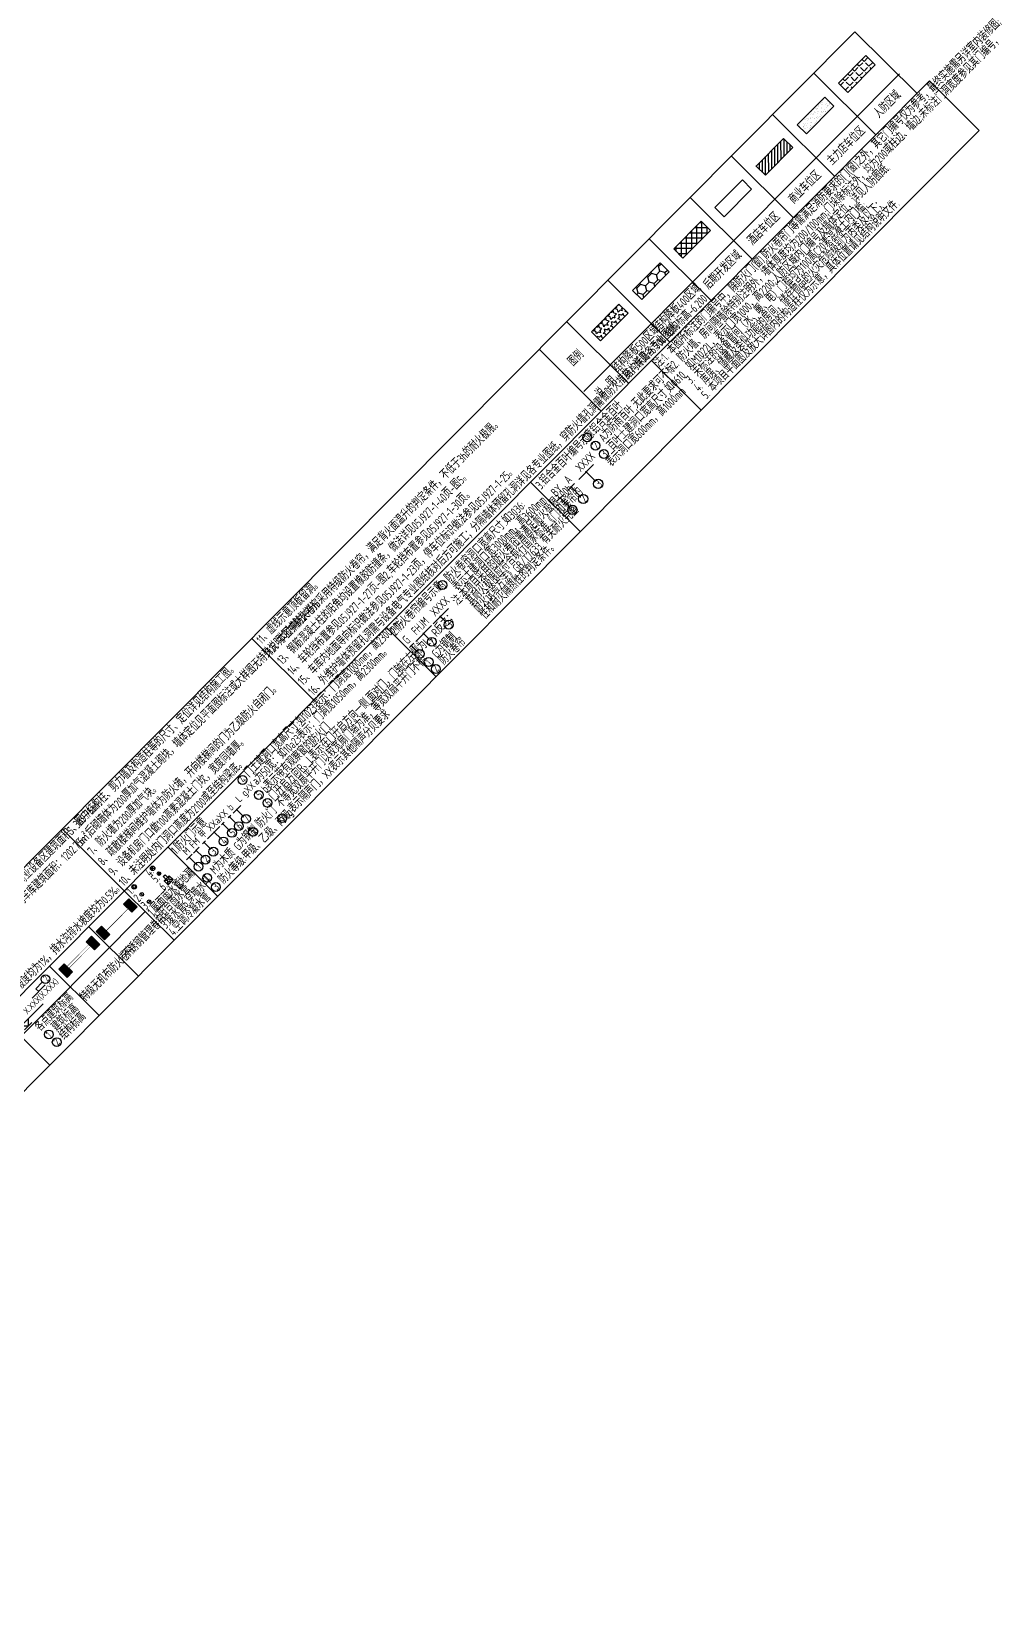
# Model space of a CAD drawing. Extents: x 517381295 to 519272522, y 3499086963 to 3500603577.
# Drawn here: x 519126514 to 519272522, y 3499592979 to 3499837252 of the extents above; entities that cross this region are included whole.
import ezdxf
from ezdxf.enums import TextEntityAlignment as Align

# ---------------------------------------------------------------- set-up
doc = ezdxf.new("R2010")
doc.units = 0
doc.header["$LTSCALE"] = 1000
doc.header["$MEASUREMENT"] = 0
doc.linetypes.add('DASH', pattern=[0.35, 0.25, -0.1])
doc.linetypes.add('HIDDEN', pattern=[0.375, 0.25, -0.125])
doc.layers.get('0').update_dxf_attribs({"linetype": 'CONTINUOUS'})
for name, color, linetype in [('$0$AD-LEVL-HIGH', 61, 'CONTINUOUS'), ('AD-NOTE-BLPT', 3, 'CONTINUOUS'), ('AE-ABOV', 154, 'HIDDEN'), ('AE-DOOR-INSD', 61, 'CONTINUOUS'), ('AE-PIPE', 10, 'CONTINUOUS'), ('AE-WALL-HACH', 15, 'CONTINUOUS'), ('C-SHET-SHET', 144, 'CONTINUOUS'), ('C-XREF-EXT', 7, 'CONTINUOUS'), ('FL2ADZW4_A10-标准层及退台平面（外参）$0$AE-PIPE', 10, 'CONTINUOUS')]:
    doc.layers.add(name, color=color, linetype=linetype)
doc.styles.add('$0$FL23ZF9O_A10-plan_B2$0$TH-STYLE1', font='Tssdeng.shx', dxfattribs={"width": 0.7, "bigfont": 'Tssdchn.shx'})
doc.styles.add('TH-STYLE3', font='tssdeng.shx', dxfattribs={"width": 0.7, "bigfont": 'tssdchn.shx'})

# ---------------------------------------------------------------- blocks, each defined once
blk = doc.blocks.new('FL2ADZW4_A10-标准层及退台平面（外参）$0$W-pipe-1')
for radius in [75, 50]:
    blk.add_circle((0, 0), radius)
blk = doc.blocks.new('雨水管')
at = {"layer": 'AE-PIPE'}
blk.add_line((0, 60), (0, -60), dxfattribs=at)
blk.add_circle((0, 0), 60, dxfattribs=at)
blk = doc.blocks.new('废水管')
at = {"layer": 'FL2ADZW4_A10-标准层及退台平面（外参）$0$AE-PIPE'}
blk.add_line((-60, 0), (60, 0), dxfattribs=at)
blk.add_circle((0, 0), 60, dxfattribs=at)
blk = doc.blocks.new('冷凝管')
at = {"layer": 'AE-PIPE'}
for p, q in [((-53, -53), (53, 53)), ((53, -53), (-53, 53))]:
    blk.add_line(p, q, dxfattribs=at)
blk.add_circle((0, 0), 75, dxfattribs=at)
blk = doc.blocks.new('地漏')
at = {"layer": 'AE-PIPE'}
h = blk.add_hatch(dxfattribs=at)
h.set_pattern_fill('ANSI31', color=256, scale=25, style=0)
h.set_pattern_definition([(45, (-832509.203, -903965.436), (-28.0633004, 28.0633004), [])])
h.paths.add_polyline_path([(-60, 0, 1), (60, 0, 1)])
blk.add_circle((0, 0), 60, dxfattribs=at)
blk = doc.blocks.new('*U385')
for p, q in [((0, 480), (640, 480)), ((0, 480), (200, 373)), ((0, 0), (0, 480)), ((0, 0), (200, 228)), ((0, 0), (640, 0)), ((200, 810), (440, 810)), ((200, 480), (200, 810)), ((440, 480), (440, 810)), ((640, 480), (440, 373)), ((640, 0), (440, 228)), ((640, 0), (640, 480))]:
    blk.add_line(p, q)
blk.add_lwpolyline([(200, 480), (200, 228, 1), (440, 228), (440, 480)], format="xyb")
for start, end in [(144.74604, 180), (71.71673, 112.28525), (0, 42.68069)]:
    blk.add_arc((320, 228), 120, start, end)
blk = doc.blocks.new('*U386')
for p, q in [((-200, 200), (200, 200)), ((0, 0), (-200, 200)), ((-200, 0), (200, 0)), ((200, 200), (0, 0)), ((200, 200), (1000, 200))]:
    blk.add_line(p, q)
at = {"style": '$0$FL23ZF9O_A10-plan_B2$0$TH-STYLE1', "width": 0.7}
blk.add_attdef('标高', (280, 334), '', height=250, dxfattribs=at)
blk = doc.blocks.new('DOT')
at = {"color": 0, "linetype": 'ByBlock', "const_width": 0.5}
blk.add_lwpolyline([(-0.25, 0.2, 1), (0.25, 0.2, 1)], format="xyb", close=True, dxfattribs=at)

msp = doc.modelspace()

# ---------------------------------------------------------------- hatches: boundary and pattern name
at = {"layer": 'AE-ABOV'}
h = msp.add_hatch(dxfattribs=at)
h.set_pattern_fill('HONEY', color=8, scale=500)
h.set_pattern_definition([(45.1573, (519062479.5, 3499613279.1), (352.1815, 1328.9414), [793.75, -1587.5]), (165.1573, (519062479.5, 3499613279.1), (-1326.9877, -359.4725), [793.75, -1587.5]), (105.1573, (519062479.5, 3499613279.1), (-974.8062, 969.4688), [-1587.5, 793.75])])
h.paths.add_polyline_path([(519219098, 3499797404), (519223329, 3499801658.3), (519224747.1, 3499800248), (519220516.1, 3499795993.7)])
h = msp.add_hatch(dxfattribs=at)
h.set_pattern_fill('STARS', color=8, scale=500)
h.set_pattern_definition([(45.1573, (519058969.24, 3499604077), (-487.403, 484.7343), [396.875, -396.875]), (105.1573, (519058969.24, 3499604077), (-663.4937, -179.7363), [396.875, -396.875]), (165.1573, (519058865.5, 3499604460.1), (-176.0907, -664.4706), [396.875, -396.875])])
h.paths.add_polyline_path([(519212751.5, 3499791022.6), (519216982.5, 3499795276.9), (519218400.6, 3499793866.6), (519214169.6, 3499789612.3)])
at = {"layer": 'AE-WALL-HACH', "ltscale": 0.5}
for points in [[(519140657.9, 3499702859.5), (519141479.8, 3499703685.9), (519142756.1, 3499702416.6), (519141934.2, 3499701590.2)], [(519134893.8, 3499697063.7), (519135715.7, 3499697890.1), (519136992, 3499696620.8), (519136170.1, 3499695794.4)], [(519136453.7, 3499698632.2), (519137275.7, 3499699458.6), (519138551.9, 3499698189.3), (519137730, 3499697362.9)], [(519130689.6, 3499692836.4), (519131511.6, 3499693662.8), (519132787.9, 3499692393.5), (519131965.9, 3499691567.1)]]:
    msp.add_hatch(color=256, dxfattribs=at).paths.add_polyline_path(points)
at = {"layer": 'C-XREF-EXT'}
h = msp.add_hatch(dxfattribs=at)
h.set_pattern_fill('ANGLE', color=8, scale=300, angle=45.157292)
h.set_pattern_definition([(45.157292, (521998946.7, 3498489585.1), (-742.90223, 738.83445), [762, -285.75]), (135.157292, (521998946.7, 3498489585.1), (-738.83445, -742.90223), [762, -285.75])])
h.paths.add_polyline_path([(519250830.3, 3499829311.1), (519255061.3, 3499833565.3), (519256479.4, 3499832155), (519252248.4, 3499827900.7)])
at = {"layer": 'C-XREF-EXT', "ltscale": 10}
h = msp.add_hatch(dxfattribs=at)
h.set_pattern_fill('砂灰土', color=8, scale=200, angle=45.157292)
h.set_pattern_definition([(82.657292, (521969587.4, 3498506090.55), (-564.25038, 525.62381), [0, -608, 0, -680, 0, -650]), (52.657292, (521969587.4, 3498506090.6), (-301.2194, 1297.96986), [0, -328, 0, -548, 0, -210]), (12.657292, (521969240.46, 3498505741.7), (876.78594, 884.8233), [0, -200, 0, -720, 0, -940]), (2.657292, (521969240.5, 3498505741.7), (598.9989, 1100.1537), [0, -100, 0, -472, 0, -540])])
h.paths.add_polyline_path([(519244483.9, 3499822929.7), (519248714.8, 3499827183.9), (519250132.9, 3499825773.6), (519245902, 3499821519.3)])
h = msp.add_hatch(dxfattribs=at)
h.set_pattern_fill('ANSI31', color=8, scale=300, angle=45.157292)
h.set_pattern_definition([(90.157292, (521970244.77, 3498492743.66), (-476.248205, -1.30743), [])])
h.paths.add_polyline_path([(519238137.4, 3499816548.3), (519242368.4, 3499820802.5), (519243786.5, 3499819392.2), (519239555.5, 3499815137.9)])
at = {"layer": 'C-XREF-EXT'}
h = msp.add_hatch(dxfattribs=at)
h.set_pattern_fill('ANSI37', color=8, scale=500)
h.set_pattern_definition([(90.1573, (519065989.8, 3499622481.1), (-793.747, -2.179), []), (180.1573, (519065989.8, 3499622481.1), (2.179, -793.747), [])])
h.paths.add_polyline_path([(519225444.5, 3499803785.4), (519229675.4, 3499808039.7), (519231093.5, 3499806629.4), (519226862.6, 3499802375.1)])

# ---------------------------------------------------------------- linework, layer by layer
at = {"layer": 'AE-DOOR-INSD', "linetype": 'DASH', "ltscale": 3}
for points, const_width in [([(519137993.1, 3499698745.1), (519141375.3, 3499702146)], 100), ([(519131945.4, 3499693231.4), (519135327.6, 3499696632.2)], 50), ([(519132229, 3499692949.3), (519135611.2, 3499696350.2)], 50)]:
    msp.add_lwpolyline(points, dxfattribs=dict(at, const_width=const_width))
at = {"layer": 'AE-WALL-HACH'}
for points in [[(519140657.9, 3499702859.5), (519141479.8, 3499703685.9), (519142756.1, 3499702416.6), (519141934.2, 3499701590.2)], [(519134893.8, 3499697063.7), (519135715.7, 3499697890.1), (519136992, 3499696620.8), (519136170.1, 3499695794.4)]]:
    msp.add_lwpolyline(points, close=True, dxfattribs=at)
at = {"layer": 'AE-WALL-HACH', "ltscale": 0.5}
for points in [[(519136453.7, 3499698632.2), (519137275.7, 3499699458.6), (519138551.9, 3499698189.3), (519137730, 3499697362.9)], [(519130689.6, 3499692836.4), (519131511.6, 3499693662.8), (519132787.9, 3499692393.5), (519131965.9, 3499691567.1)]]:
    msp.add_lwpolyline(points, close=True, dxfattribs=at)
at = {"layer": 'C-SHET-SHET'}
for p, q in [((519087138.2, 3499670111.2), (519253363.4, 3499837251.6)), ((519262935.5, 3499827731.9), (519253363.4, 3499837251.6)), ((519030355.8, 3499593871.8), (519264858, 3499829665)), ((519036385.4, 3499599934.6), (519264858.2, 3499829665.2)), ((519211580.5, 3499781840.8), (519260236.1, 3499830764.2)), ((519256589, 3499821350.5), (519247026.5, 3499830860.8)), ((519264858.2, 3499829665.2), (519272521.6, 3499822043.8)), ((519250242.6, 3499814969.1), (519240680, 3499824479.4)), ((519038011.6, 3499586257.9), (519272521.6, 3499822043.8)), ((519243896.1, 3499808587.7), (519234333.5, 3499818097.9)), ((519237549.7, 3499802206.3), (519227987.1, 3499811716.5)), ((519231203.2, 3499795824.9), (519221640.6, 3499805335.1)), ((519224856.7, 3499789443.5), (519215294.1, 3499798953.7)), ((519218510.3, 3499783062.1), (519208947.7, 3499792572.3)), ((519204707.9, 3499788328.2), (519214280, 3499778808.5)), ((519222018, 3499786589.1), (519229680.4, 3499778968.7)), ((519211978.1, 3499769400.4), (519213298.7, 3499768087)), ((519203384.8, 3499767853.4), (519211047.2, 3499760232.9)), ((519209670.4, 3499767080), (519210991, 3499765766.6)), ((519208006.7, 3499765407.2), (519209327.4, 3499764093.8)), ((519189529.8, 3499747125.1), (519190262.6, 3499746396.3)), ((519160406.5, 3499743783), (519169978.6, 3499734263.3)), ((519181140.6, 3499745505.7), (519188812.5, 3499737875.8)), ((519186917, 3499744497.8), (519187649.8, 3499743769)), ((519185051.8, 3499742622.4), (519185784.6, 3499741893.6)), ((519158141.7, 3499717386.9), (519159059.9, 3499716473.7)), ((519131201.6, 3499714436.3), (519140773.7, 3499704916.6)), ((519155977.2, 3499715210.4), (519156895.3, 3499714297.2)), ((519157021.2, 3499716260.2), (519157939.4, 3499715347.1)), ((519153087.1, 3499712332), (519154022.6, 3499711401.6)), ((519154674.6, 3499713900.7), (519155592.7, 3499712987.6)), ((519147498.4, 3499711678.3), (519155170.3, 3499704048.3)), ((519150802.5, 3499710034.9), (519151738, 3499709104.5)), ((519151873.9, 3499711112.2), (519152809.4, 3499710181.8)), ((519140773.7, 3499704916.6), (519148445.7, 3499697286.7)), ((519033556.8, 3499590688.3), (519143990.7, 3499701717.2)), ((519135276.1, 3499699388.7), (519142948, 3499691758.8)), ((519129255.1, 3499693315.5), (519136917.5, 3499685695)), ((519126588.6, 3499688379.5), (519128605.2, 3499690407.1)), ((519128151, 3499690803.8), (519127170.2, 3499689817.6)), ((519127596.9, 3499689393.3), (519127170.2, 3499689817.6)), ((519121629.6, 3499685667.1), (519129301.5, 3499678037.1))]:
    msp.add_line(p, q, dxfattribs=at)
for points in [[(519213084.2, 3499770579.7), (519210805, 3499768287.8)], [(519208506.4, 3499765976.7), (519207440, 3499764904.4)], [(519210170.1, 3499767649.5), (519209103.7, 3499766577.2)], [(519190719, 3499748387.8), (519188364.5, 3499746020.3)], [(519188106.2, 3499745760.6), (519185683.9, 3499743325)], [(519185387.2, 3499743026.7), (519184730.5, 3499742366.3)], [(519158713.6, 3499718048.5), (519157555.2, 3499716883.8)], [(519155478.7, 3499714795.9), (519153613.4, 3499712920.3)], [(519156147.3, 3499715468.1), (519155754.6, 3499715073.3)], [(519157191.4, 3499716517.9), (519156798.7, 3499716123.1)], [(519153318.4, 3499712616.6), (519152853.2, 3499712148.9)], [(519151254.1, 3499710541), (519150364.6, 3499709646.6)], [(519152325.5, 3499711618.3), (519151436, 3499710723.9)]]:
    msp.add_lwpolyline(points, dxfattribs=at)
at = {"layer": 'C-SHET-SHET', "const_width": 87.3}
msp.add_lwpolyline([(519127566.1, 3499689362.4, -1), (519127627.7, 3499689424.2, -1)], format="xyb", close=True, dxfattribs=at)
at = {"layer": 'C-SHET-SHET'}
for centre, radius in [((519212119, 3499774750.8), 675), ((519213393.8, 3499773482.9), 675), ((519214684.6, 3499772199.2), 675), ((519213801.3, 3499767587.2), 708.7), ((519211493.6, 3499765266.8), 708.7), ((519209829.9, 3499763594), 708.7), ((519189803.2, 3499752008.4), 675), ((519190765.2, 3499745896.5), 675), ((519188152.3, 3499743269.3), 675), ((519186287.1, 3499741393.8), 675), ((519187675.9, 3499740146.4), 675), ((519188798.6, 3499739068.3), 675), ((519159007.7, 3499721974), 675), ((519161509.3, 3499719662.4), 675), ((519162846.2, 3499718438.8), 675), ((519157372.5, 3499713819.8), 675), ((519158416.5, 3499714869.6), 675), ((519159537, 3499715996.2), 675), ((519160614.2, 3499713994.1), 675), ((519165121.4, 3499716101.3), 675), ((519156071.3, 3499712511.7), 675), ((519153282.6, 3499709700.3), 675), ((519154501.2, 3499710925.6), 675), ((519152211.2, 3499708623), 675), ((519153560.2, 3499706901.3), 675), ((519154892.5, 3499705482.3), 675), ((519128627, 3499691282.4), 675), ((519129168.3, 3499682775.7), 675), ((519130366.1, 3499681593.2), 675)]:
    msp.add_circle(centre, radius, dxfattribs=at)
at = {"layer": 'C-XREF-EXT', "ltscale": 10}
for points in [[(519250830.3, 3499829311.1), (519255061.3, 3499833565.3), (519256479.4, 3499832155), (519252248.4, 3499827900.7)], [(519244483.9, 3499822929.7), (519248714.8, 3499827183.9), (519250132.9, 3499825773.6), (519245902, 3499821519.3)], [(519238137.4, 3499816548.3), (519242368.4, 3499820802.5), (519243786.5, 3499819392.2), (519239555.5, 3499815137.9)], [(519231790.9, 3499810166.8), (519236021.9, 3499814421.1), (519237440, 3499813010.8), (519233209, 3499808756.5)], [(519225444.5, 3499803785.4), (519229675.4, 3499808039.7), (519231093.5, 3499806629.4), (519226862.6, 3499802375.1)], [(519219098, 3499797404), (519223329, 3499801658.3), (519224747.1, 3499800248), (519220516.1, 3499795993.7)], [(519212751.5, 3499791022.6), (519216982.5, 3499795276.9), (519218400.6, 3499793866.6), (519214169.6, 3499789612.3)]]:
    msp.add_lwpolyline(points, close=True, dxfattribs=at)

# ---------------------------------------------------------------- block references
at = {"layer": '$0$AD-LEVL-HIGH', "xscale": 4.050000000000013, "yscale": 4.050000000000013, "zscale": 4.050000000000013, "rotation": 45.15739149521222}
msp.add_blockref('*U386', (519125975.6, 3499684045.9), dxfattribs=at).add_auto_attribs({'标高': 'X.XXX(X.XXX)'})
at = {"layer": 'AD-NOTE-BLPT', "xscale": 1.745179808877267, "yscale": 1.745179808877267, "zscale": 1.745179808877267, "rotation": 45.15729226620189}
msp.add_blockref('*U385', (519147516.9, 3499705838.9), dxfattribs=at)
at = {"layer": 'AE-PIPE', "xscale": 4.653812823672714, "yscale": 4.653812823672714, "zscale": 4.653812823672714, "rotation": 45.15729226620189}
for name, p in [('冷凝管', (519145147.6, 3499708355.3)), ('地漏', (519146122.9, 3499707555.3)), ('FL2ADZW4_A10-标准层及退台平面（外参）$0$W-pipe-1', (519142303.4, 3499705500.3)), ('雨水管', (519143476.9, 3499704339.3)), ('废水管', (519144598.7, 3499703218.9))]:
    msp.add_blockref(name, p, dxfattribs=at)
at = {"layer": 'C-SHET-SHET', "rotation": 135.1572922662019}
for p, xscale, yscale, zscale in [((519211989, 3499769478.4), 314.9999999999999, 314.9999999999999, 314.9999999999999), ((519209681.3, 3499767158), 314.9999999999999, 314.9999999999999, 314.9999999999999), ((519208017.7, 3499765485.2), 314.9999999999999, 314.9999999999999, 314.9999999999999), ((519189540.7, 3499747203), 314.9999999999999, 314.9999999999999, 314.9999999999999), ((519186927.9, 3499744575.8), 314.9999999999999, 314.9999999999999, 314.9999999999999), ((519185062.7, 3499742700.3), 314.9999999999999, 314.9999999999999, 314.9999999999999), ((519158132.9, 3499717464.6), 244.3251732428174, 244.3251732428174, 244.3251732428174), ((519155968.3, 3499715288.1), 244.3251732428174, 244.3251732428174, 244.3251732428174), ((519157012.4, 3499716337.9), 244.3251732428174, 244.3251732428174, 244.3251732428174), ((519153095.5, 3499712392.5), 244.3251732428174, 244.3251732428174, 244.3251732428174), ((519154665.8, 3499713978.4), 244.3251732428174, 244.3251732428174, 244.3251732428174), ((519150811, 3499710095.4), 244.3251732428174, 244.3251732428174, 244.3251732428174), ((519151882.4, 3499711172.7), 244.3251732428174, 244.3251732428174, 244.3251732428174)]:
    msp.add_blockref('DOT', p, dxfattribs=dict(at, xscale=xscale, yscale=yscale, zscale=zscale))

# ---------------------------------------------------------------- texts
at = {"layer": 'C-SHET-SHET', "style": 'TH-STYLE3', "width": 0.7}
for s, p in [('人防区域', (519258368.5, 3499826053.4)), ('主力店车位区', (519252022, 3499819671.9)), ('商业车位区', (519245675.6, 3499813290.5)), ('酒店车位区', (519239329.1, 3499806909.1)), ('后期开发区域', (519232982.6, 3499800527.7)), ('结构降板400区域', (519226017.6, 3499794761.5)), ('结构标高-6.200', (519227328.1, 3499793458.2)), ('结构降板500区域', (519219671.1, 3499788380.1)), ('图例', (519210365.3, 3499786968.5)), ('结构标高-6.300', (519220981.6, 3499787076.8)), ('说  明', (519215004.3, 3499782450.4))]:
    msp.add_text(s, height=1350, rotation=45.157295, dxfattribs=at).set_placement(p, align=Align.MIDDLE_CENTER)
at = {"layer": 'C-SHET-SHET', "style": 'TH-STYLE3'}
for s, height, width, p in [('1. 本图所标注的门编号中，除防火门(窗),防火卷帘门等需满足消防要求的门(窗)之外，其它门编号仅为参考，最终实施需另详室内装修图;', 1350, 0.7, (519224315.7, 3499786504.5)), ('2. 防火墙、房间隔墙除特别注明外，墙体厚度均为200/100mm;门垛除标注外，均为200或柱边、墙边;未标注门洞宽度参见其门编号，', 1350, 0.7, (519225749.3, 3499785284.3)), ('如M1022L，表示门宽1000，高2200;人防区域内门编号及墙体定位，详见人防图纸.', 1350, 0.7, (519228038.3, 3499785082.7)), ('3. 未标注的设备管间（水、暖、电）门槛均为100高C20素混凝土内门槛;', 1350, 0.7, (519228132, 3499782914.6)), ('4. 库房、储藏及类似功能的房间，储存物品的火灾危险级别为丙类及以下；', 1350, 0.7, (519229323.4, 3499781729.7)), ('5. 本项目平面图及放大详图内的构造柱仅为示意，具体位置请见结构说明文件.', 1350, 0.7, (519230490.4, 3499780569.1)), ('注:', 1350, 0.7, (519223234.7, 3499785425.7)), ('A为防雨百叶,无此要求可不标', 1350, 0.7, (519214670.7, 3499773963.7)), ('表示洞口宽600mm，高1000mm', 1350, 0.7, (519215884.4, 3499770120.8)), ('百叶土建洞口宽高尺寸,如0610,', 1350, 0.7, (519216005.7, 3499772636)), ('铝合金百叶', 1350, 0.7, (519213440, 3499775187.6)), ('3.铝合金百叶编号示意:', 1350, 0.7, (519205003.7, 3499766656)), ('1', 1350, 0.7, (519212383, 3499774082.8)), ('2', 1350, 0.7, (519213657.8, 3499772814.9)), ('BY  A   XXXX', 1350, 0.7, (519207331.9, 3499765539.3)), ('3', 1350, 0.7, (519214948.6, 3499771531.2)), ('3', 1350, 0.7, (519214112.1, 3499766936.7)), ('2', 1350, 0.7, (519211804.4, 3499764616.3)), ('表示土建洞口宽3000mm，高3600mm', 1350, 0.7, (519192091.7, 3499751031.2)), ('1', 1350, 0.7, (519210087, 3499762889.4)), ('防火卷帘洞口宽高尺寸.如3036:', 1350, 0.7, (519190962.2, 3499752333.8)), ('注:本项目采用的防火卷帘需满足耐火极限3.00h', 1350, 0.7, (519192152.5, 3499748775.7)), ('其耐火极限应符合现行国家标准《门和卷帘的', 1350, 0.7, (519194294.3, 3499748769.8)), ('耐火试验方法》GB/T7633 有关耐火完整', 1350, 0.7, (519195357.8, 3499747712)), ('性和耐火隔热性的判定条件。 ', 1350, 0.7, (519196421.4, 3499746654.3)), ('3', 1350, 0.7, (519190048.9, 3499751358.7)), ('2.防火卷帘编号示意:', 1350, 0.7, (519182578.5, 3499744120.2)), ('G  FHJM  XXXX', 1350, 0.7, (519184435.5, 3499742813.4)), ('3', 1350, 0.7, (519191069, 3499745287.2)), ('2', 1350, 0.7, (519188456.2, 3499742660)), ('G为钢制', 1350, 0.7, (519188952.9, 3499740669.9)), ('门土建洞口宽高尺寸:如1023表示：门洞宽1000mm，高2300mm；', 1350, 0.7, (519160067.9, 3499722281.8)), ('1', 1350, 0.7, (519186591, 3499740784.5)), ('防火卷帘', 1350, 0.7, (519190075.7, 3499739591.8)), ('门开启方向R、L表示在门开启方向一侧,面对门，门轴在左侧为L，R反之；', 1350, 0.7, (519163848, 3499718729.5)), ('1', 1350, 0.7, (519187798.1, 3499739619.4)), ('2', 1350, 0.7, (519188920.9, 3499738541.3)), ('a为50宽：如10a23表示：门洞宽1050mm，高2300mm。', 1350, 0.7, (519161236.9, 3499721119.2)), ('不等宽双扇平开门以较宽扇门轴为准，等宽双扇平开门不标', 1350, 0.7, (519164994.2, 3499717549.1)), ('b表示带有观察窗的防火门', 1350, 0.7, (519162675.1, 3499719896)), ('g表示隔声门，XX表示其他隔声分贝要求', 1350, 0.7, (519166384.3, 3499716329.7)), ('4', 1125, 0.7, (519159211.4, 3499721424.3)), ('M FM 甲 XXaXX b  L gXX', 1125, 0.7, (519150430.9, 3499710290)), ('5', 1125, 0.7, (519161713, 3499719112.7)), ('防火门', 1350, 0.7, (519161837.4, 3499714449.3)), ('6', 1125, 0.7, (519163050, 3499717889)), ('1.防火门示意', 1350, 0.7, (519148808.8, 3499710408.9)), ('防火等级:甲级、乙级、丙级', 1350, 0.7, (519156131.4, 3499705841.8)), ('5', 1125, 0.7, (519157577.7, 3499713271.5)), ('6', 1125, 0.7, (519158621.7, 3499714321.3)), ('7', 1125, 0.7, (519159742.2, 3499715448)), ('2', 1125, 0.7, (519160842.7, 3499713514.3)), ('7', 1125, 0.7, (519165325.2, 3499715551.5)), ('M为木质 G为钢制', 1350, 0.7, (519154783.4, 3499707356.5)), ('4', 1125, 0.7, (519156275.1, 3499711961.9)), ('2', 1125, 0.7, (519153511, 3499709220.5)), ('3', 1125, 0.7, (519154656.6, 3499710372.3)), ('4.', 1350, 0.7, (519144771.9, 3499707026.8)), ('5.', 1350, 0.7, (519145711.4, 3499706046.1)), ('5.地漏', 1350, 0.7, (519149333.1, 3499705044.1)), ('1', 1125, 0.7, (519152439.7, 3499708143.2)), ('1', 1125, 0.7, (519153689, 3499706321.2)), ('1.', 1350, 0.7, (519141857.4, 3499704214.5)), ('1.屋面雨水管', 1350, 0.7, (519145151.9, 3499700930.4)), ('2.阳台雨水管', 1350, 0.7, (519146114.9, 3499700032.8)), ('6.', 1350, 0.7, (519146901.5, 3499704862.6)), ('穿墙水斗', 1350, 0.7, (519150968.9, 3499702848.6)), ('3', 1125, 0.7, (519155047.9, 3499704929)), ('2.', 1350, 0.7, (519143001.6, 3499703076.5)), ('3.', 1350, 0.7, (519144158.7, 3499701925.8)), ('3.废水管', 1350, 0.7, (519147230.8, 3499698975.6)), ('4.空调冷凝水管', 1350, 0.7, (519148405.7, 3499697883.6)), ('6.', 1350, 0.7, (519150338.5, 3499702243.4)), ('2', 1047.1, 0.6, (519128905.4, 3499690873.7)), ('1', 1125, 0.7, (519129323.6, 3499682222.4)), ('2', 1125, 0.7, (519130521.5, 3499681039.9))]:
    msp.add_text(s, height=height, rotation=45.157295, dxfattribs=dict(at, width=width)).set_placement(p)
at = {"layer": 'C-SHET-SHET', "style": 'TH-STYLE3', "width": 0.7}
for s, p in [('不锈钢管理卷帘', (519140884.4, 3499694808)), ('特级无机布防火卷帘', (519134347.8, 3499688235.4)), ('各点建筑标高', (519127383.2, 3499683615)), ('建筑标高', (519129917.9, 3499683635.4)), ('结构标高', (519131072.4, 3499682344.5))]:
    msp.add_text(s, height=1350, rotation=45.157295, dxfattribs=at).set_placement(p, align=Align.MIDDLE_LEFT)
at = {"layer": 'C-SHET-SHET', "char_height": 1350, "width": 161448.761, "attachment_point": 1, "rotation": 45.157292, "style": 'TH-STYLE3'}
for s, insert in [('\\A1;11、虚线示意顶板留洞。\\P12、本图中防火卷帘采用特级防火卷帘，满足背火面温升的判定条件，不低于3h的耐火极限。\\P13、钢筋混凝土柱的阳角均设置橡胶防撞条，做法详见05J927-1-40页-图5。\\P14、车轮挡布置参见05J927-1-27页-图2,车轮挡布置参见05J927-1-30页。\\P15、车库内地面导向标识做法参见05J927-1-23页，停车位标识做法参见05J927-1-25。\\P16、外维护墙体预留孔洞需与设备电气专业图纸核对后方可施工；分隔墙体预留孔洞详见各专业图纸，穿防火墙孔洞需做防火措施，详见各专业图纸。 ', (519160988, 3499743766)), ('\\A1;5、图中结构柱、剪力墙及构造柱等的尺寸、定位详见结构施工图。\\P6、后砌墙体为200厚加气混凝土砌块，墙体定位见平面图标注或大样图无特殊说明均为轴线中分。 \\P7、防火墙为200厚加气块。\\P8、疏散楼梯间维护墙体为防火墙，开向楼梯间的门为乙级防火自闭门。\\P9、设备机房门口做100高素混凝土门坎，宽度同墙厚。\\P10、未注明处内门洞口高度为2100或至结构梁底。', (519131783.1, 3499714419.3)), ('\\A1;1、地下总建筑面积：23042.58{\\fSimSun|b0|i0|c129|p2;㎡}，(其中酒店设备及后勤区建筑面积：6249.75{\\fSimSun|b0|i0|c129|p2;㎡};商业设备区{\\W0.7;建筑面积}：389.76{\\fSimSun|b0|i0|c129|p2;\\W0.7;㎡\\Ftssdeng,tssdchn|c134;;}\\P主力店设备用房{\\W0.7;建筑面积：1839.72\\fSimSun|b0|i0|c129|p2;㎡\\Ftssdeng,tssdchn|c134;;}机动车库建筑面积：13360.60{\\fSimSun|b0|i0|c129|p2;㎡}；非机动车库建筑面积：1202.75{\\fSimSun|b0|i0|c129|p2;㎡}；\\P人防建筑面积3021.62{\\fSimSun|b0|i0|c129|p2;㎡};){\\A0;\\Ftssdeng,tssdchn|c162;\\P2\\Ftssdeng,tssdchn|c134;、车位总计359辆，其中无障碍车位9辆,充电车位38辆,货车3辆。\\P}3、地库的±0.000绝对高程为4.100。地库净高要求2600mm。\\P4、车库地面向排水沟找1%的坡,有排水要求的房间地面排水坡度均为1%，排水沟排水坡度均为0.5%。', (519093361.4, 3499675767.1))]:
    msp.add_mtext(s, dxfattribs=dict(at, insert=insert))

doc.saveas('drawing.dxf')
